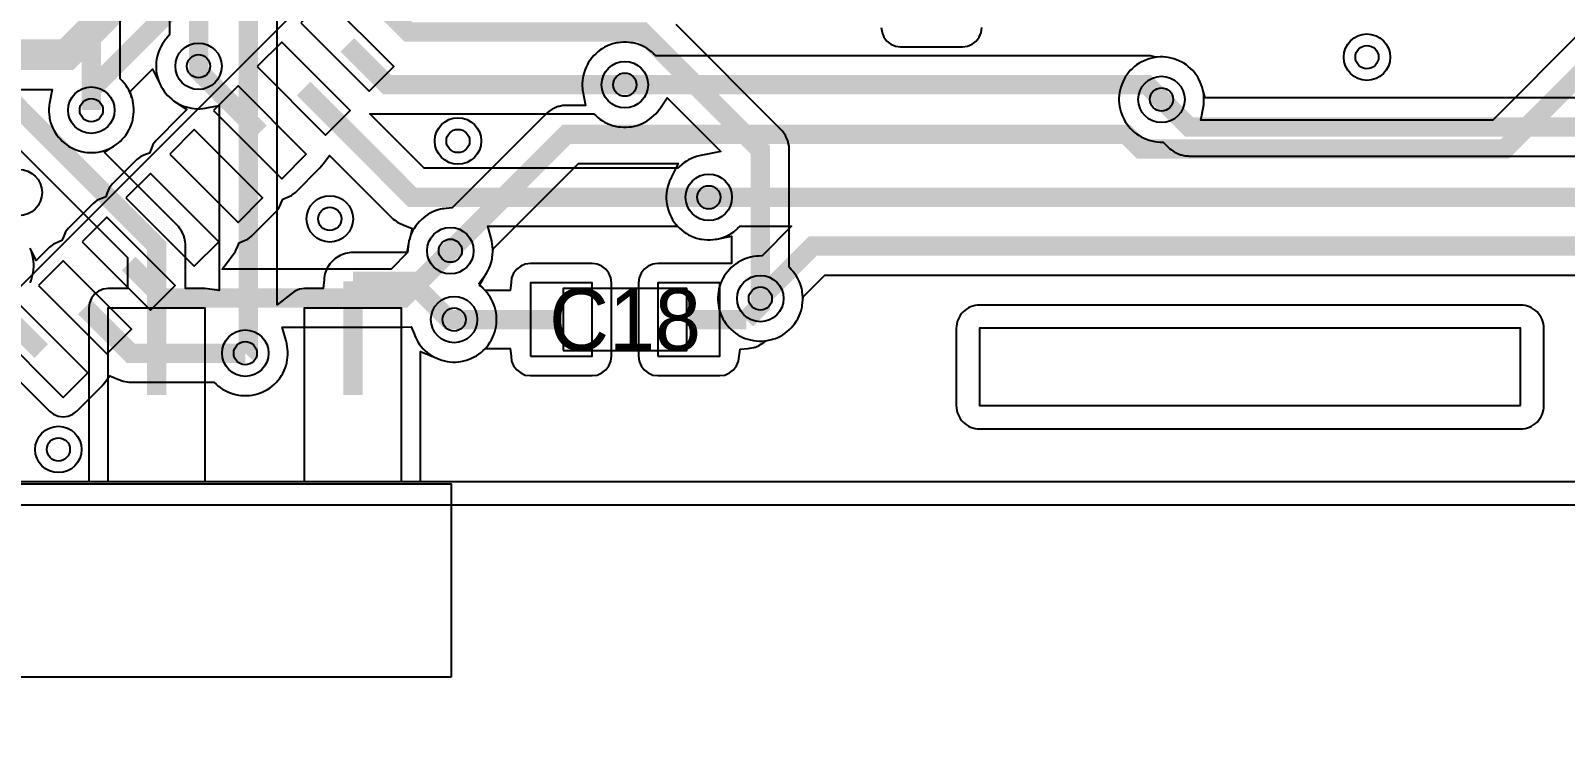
# Model space of a CAD drawing. Header units: millimetres. Extents: x -74 to 74, y -33 to 26.
# Drawn here: x 0.91 to 20.76, y -33 to -23.87 of the extents above; entities that cross this region are included whole.
import ezdxf
from ezdxf.enums import TextEntityAlignment as Align

# ---------------------------------------------------------------- set-up
doc = ezdxf.new("R2010")
doc.units = ezdxf.units.MM
for name, color, linetype in [('COBRE_BAIXO', 7, 'Continuous'), ('COBRE_CIMA', 7, 'Continuous'), ('CONTORNO', 7, 'Continuous'), ('CORPOS_BAIXO', 7, 'Continuous'), ('CORPOS_CIMA', 7, 'Continuous'), ('FUROS', 7, 'Continuous'), ('PADS_BAIXO', 7, 'Continuous'), ('PADS_CIMA', 7, 'Continuous'), ('PLANO_GND_BAIXO', 7, 'Continuous'), ('PLANO_GND_CIMA', 7, 'Continuous'), ('REFS_CIMA', 7, 'Continuous'), ('VIAS', 7, 'Continuous')]:
    doc.layers.add(name, color=color, linetype=linetype)

msp = doc.modelspace()

# ---------------------------------------------------------------- linework, layer by layer
at = {"layer": 'COBRE_BAIXO', "const_width": 0.25}
for points in [[(3.083, -24.326), (3.083, -20.33), (8.271, -15.142), (8.271, -14.531)], [(3.688, -28.035), (3.725, -27.998), (3.725, -22.635), (11.681, -14.679)], [(9.683, -26.02), (22.071, -26.02), (30.156, -17.935), (30.156, -16.215)], [(1.696, -24.893), (1.696, -21.483), (1.278, -21.065)], [(2.54, -28.575), (2.54, -26.645), (0.452, -24.557), (0.452, -21.929)], [(6.34, -26.71), (7.844, -25.206), (15.082, -25.206), (15.273, -25.397), (19.978, -25.397), (21.524, -23.851)], [(8.597, -24.564), (15.348, -24.564), (15.539, -24.755)], [(33.2, -26.651), (11.028, -26.651), (10.35, -27.329)], [(5.08, -27.108), (5.83, -27.108), (6.322, -27.6), (6.389, -27.6)], [(5.08, -28.575), (5.08, -27.108)]]:
    msp.add_lwpolyline(points, dxfattribs=at)
at = {"layer": 'COBRE_CIMA'}
for points, const_width in [([(3.65, -22.179), (2.867, -22.962), (2.592, -22.962), (1.378, -24.176), (0.134, -24.176), (-0.638, -24.948)], 0.4), ([(10.35, -27.329), (10.35, -25.408), (8.825, -23.883), (5.799, -23.883), (4.942, -23.026), (3.579, -23.026), (3.101, -23.504), (2.817, -23.504), (1.696, -24.625), (1.696, -24.893)], 0.25), ([(5.008, -24.048), (5.524, -24.564), (8.597, -24.564)], 0.25), ([(3.876, -25.179), (3.083, -24.386), (3.083, -24.326)], 0.25), ([(4.442, -24.614), (5.848, -26.02), (9.683, -26.02)], 0.25), ([(15.539, -24.755), (15.895, -25.111), (27.758, -25.111)], 0.25), ([(2.179, -26.876), (2.625, -27.322), (5.728, -27.322), (6.34, -26.71)], 0.25), ([(1.048, -28.008), (0.402, -27.362), (0.402, -26.902)], 0.25), ([(1.614, -27.442), (2.207, -28.035), (3.688, -28.035)], 0.25), ([(10.167, -27.6), (10.35, -27.417), (10.35, -27.329)], 0.25), ([(7.033, -27.6), (6.389, -27.6)], 0.25), ([(7.775, -27.6), (7.033, -27.6)], 0.25), ([(9.425, -27.6), (10.167, -27.6)], 0.25)]:
    msp.add_lwpolyline(points, dxfattribs=dict(at, const_width=const_width))
at = {"layer": 'CONTORNO'}
msp.add_lwpolyline([(44.766, -4.734), (40.234, -9.266), (40.135, -9.387), (40.061, -9.525), (40.015, -9.675), (40, -9.831), (40, -28.4), (40, -31), (40, -32), (39.985, -32.174), (39.94, -32.342), (39.866, -32.5), (39.766, -32.643), (39.643, -32.766), (39.5, -32.866), (39.342, -32.94), (39.174, -32.985), (39, -33), (24, -33), (21, -30), (20.251, -30), (20.25, -30), (0, -30), (-20.25, -30)], dxfattribs=at)
at = {"layer": 'CORPOS_BAIXO'}
msp.add_lwpolyline([(6.35, -32.225), (-6.35, -32.225), (-6.35, -29.725), (6.35, -29.725)], close=True, dxfattribs=at)
at = {"layer": 'CORPOS_CIMA'}
for points in [[(-4.95, -23), (0, -27.95), (4.95, -23), (0, -18.05)], [(7.8, -28), (9.4, -28), (9.4, -27.2), (7.8, -27.2)]]:
    msp.add_lwpolyline(points, close=True, dxfattribs=at)
at = {"layer": 'FUROS'}
msp.add_lwpolyline([(20.185, -28.713), (20.185, -27.713), (13.185, -27.713), (13.185, -28.713)], close=True, dxfattribs=at)
at = {"layer": 'PADS_BAIXO'}
for points in [[(3.165, -29.7), (1.915, -29.7), (1.915, -27.45), (3.165, -27.45)], [(5.705, -29.7), (4.455, -29.7), (4.455, -27.45), (5.705, -27.45)]]:
    msp.add_lwpolyline(points, close=True, dxfattribs=at)
at = {"layer": 'PADS_CIMA'}
for points in [[(4.407, -23.765), (5.291, -24.649), (5.609, -24.331), (4.725, -23.447)], [(3.841, -24.331), (4.725, -25.215), (5.043, -24.896), (4.159, -24.013)], [(3.275, -24.896), (4.159, -25.78), (4.477, -25.462), (3.594, -24.578)], [(2.71, -25.462), (3.594, -26.346), (3.912, -26.028), (3.028, -25.144)], [(2.144, -26.028), (3.028, -26.912), (3.346, -26.594), (2.462, -25.71)], [(1.578, -26.594), (2.462, -27.477), (2.78, -27.159), (1.896, -26.275)], [(1.013, -27.159), (1.896, -28.043), (2.215, -27.725), (1.331, -26.841)], [(7.375, -28.075), (8.175, -28.075), (8.175, -27.125), (7.375, -27.125)], [(9.025, -28.075), (9.825, -28.075), (9.825, -27.125), (9.025, -27.125)], [(0.447, -27.725), (1.331, -28.609), (1.649, -28.291), (0.765, -27.407)]]:
    msp.add_lwpolyline(points, close=True, dxfattribs=at)
at = {"layer": 'PLANO_GND_BAIXO'}
for points in [[(2.708, -20.407), (2.708, -23.92), (2.683, -23.949), (2.663, -23.972), (2.657, -23.978), (2.657, -23.979), (2.637, -24.005), (2.615, -24.037), (2.599, -24.065), (2.582, -24.101), (2.569, -24.131), (2.557, -24.168), (2.548, -24.2), (2.548, -24.2), (2.544, -24.219), (2.54, -24.238), (2.54, -24.238), (2.536, -24.27), (2.536, -24.27), (2.534, -24.31), (2.534, -24.342), (2.536, -24.381), (2.536, -24.382), (2.54, -24.414), (2.54, -24.414), (2.544, -24.433), (2.548, -24.452), (2.548, -24.452), (2.557, -24.484), (2.569, -24.521), (2.582, -24.551), (2.599, -24.587), (2.615, -24.615), (2.637, -24.648), (2.657, -24.674), (2.683, -24.703), (2.706, -24.726), (2.736, -24.752), (2.761, -24.772), (2.794, -24.794), (2.822, -24.81), (2.858, -24.827), (2.888, -24.84), (2.925, -24.852), (2.957, -24.861), (2.957, -24.861), (2.976, -24.865), (2.995, -24.869), (2.995, -24.869), (3.027, -24.873), (3.027, -24.873), (3.067, -24.875), (3.099, -24.875), (3.139, -24.873), (3.139, -24.873), (3.17, -24.869), (3.17, -24.869), (3.171, -24.869), (3.209, -24.861), (3.211, -24.86), (3.35, -24.833), (3.35, -25.572), (3.35, -27.224), (3.23, -27.209), (3.23, -27.209), (3.165, -27.2), (3.165, -27.2), (2.915, -27.2), (2.915, -26.645), (2.915, -26.645), (2.914, -26.633), (2.914, -26.62), (2.914, -26.62), (2.911, -26.596), (2.911, -26.596), (2.902, -26.548), (2.902, -26.548), (2.898, -26.535), (2.895, -26.525), (2.895, -26.525), (2.876, -26.479), (2.864, -26.458), (2.837, -26.417), (2.837, -26.417), (2.822, -26.398), (2.805, -26.38), (1.867, -25.442), (2.017, -25.339), (2.018, -25.339), (2.043, -25.319), (2.073, -25.293), (2.096, -25.27), (2.122, -25.241), (2.142, -25.215), (2.164, -25.182), (2.18, -25.154), (2.197, -25.118), (2.21, -25.088), (2.223, -25.051), (2.231, -25.019), (2.231, -25.019), (2.235, -25), (2.239, -24.981), (2.239, -24.981), (2.243, -24.949), (2.243, -24.948), (2.245, -24.909), (2.245, -24.877), (2.243, -24.837), (2.243, -24.837), (2.239, -24.805), (2.239, -24.805), (2.235, -24.786), (2.231, -24.767), (2.231, -24.767), (2.223, -24.735), (2.21, -24.698), (2.197, -24.668), (2.18, -24.632), (2.164, -24.604), (2.142, -24.572), (2.122, -24.546), (2.122, -24.545), (2.116, -24.539), (2.096, -24.516), (2.071, -24.487), (2.071, -21.483)], [(20.972, -23.873), (19.823, -25.022), (16.047, -25.022), (16.081, -24.844), (16.081, -24.843), (16.082, -24.843), (16.085, -24.82), (16.086, -24.811), (16.086, -24.811), (16.088, -24.771), (16.088, -24.739), (16.086, -24.7), (16.086, -24.699), (16.082, -24.667), (16.082, -24.667), (16.078, -24.648), (16.074, -24.629), (16.074, -24.629), (16.066, -24.597), (16.053, -24.56), (16.04, -24.53), (16.023, -24.494), (16.007, -24.466), (15.985, -24.433), (15.965, -24.407), (15.939, -24.378), (15.916, -24.355), (15.886, -24.329), (15.861, -24.309), (15.828, -24.287), (15.8, -24.271), (15.764, -24.254), (15.734, -24.241), (15.697, -24.229), (15.665, -24.22), (15.665, -24.22), (15.646, -24.216), (15.627, -24.212), (15.627, -24.212), (15.595, -24.208), (15.595, -24.208), (15.555, -24.206), (15.523, -24.206), (15.523, -24.206), (15.483, -24.208), (15.483, -24.208), (15.468, -24.209), (15.468, -24.209), (15.445, -24.202), (15.445, -24.202), (15.445, -24.202), (15.397, -24.193), (15.397, -24.193), (15.373, -24.19), (15.373, -24.19), (15.36, -24.19), (15.348, -24.189), (15.348, -24.189), (9.003, -24.189), (8.974, -24.164), (8.951, -24.144), (8.945, -24.138), (8.944, -24.138), (8.918, -24.118), (8.886, -24.096), (8.858, -24.08), (8.822, -24.063), (8.792, -24.05), (8.755, -24.038), (8.723, -24.029), (8.723, -24.029), (8.704, -24.025), (8.685, -24.021), (8.685, -24.021), (8.653, -24.017), (8.652, -24.017), (8.613, -24.015), (8.581, -24.015), (8.541, -24.017), (8.541, -24.017), (8.509, -24.021), (8.509, -24.021), (8.49, -24.025), (8.471, -24.029), (8.471, -24.029), (8.439, -24.038), (8.402, -24.05), (8.372, -24.063), (8.336, -24.08), (8.308, -24.096), (8.275, -24.118), (8.249, -24.138), (8.22, -24.164), (8.197, -24.187), (8.171, -24.216), (8.151, -24.242), (8.129, -24.275), (8.113, -24.303), (8.096, -24.339), (8.083, -24.369), (8.07, -24.406), (8.062, -24.438), (8.062, -24.438), (8.058, -24.457), (8.054, -24.476), (8.054, -24.476), (8.05, -24.508), (8.05, -24.509), (8.047, -24.548), (8.047, -24.58), (8.05, -24.619), (8.05, -24.62), (8.051, -24.629), (8.054, -24.652), (8.055, -24.652), (8.055, -24.653), (8.089, -24.831), (7.844, -24.831), (7.844, -24.831), (7.832, -24.832), (7.819, -24.832), (7.819, -24.832), (7.795, -24.835), (7.795, -24.835), (7.747, -24.844), (7.747, -24.844), (7.734, -24.848), (7.724, -24.851), (7.724, -24.851), (7.678, -24.87), (7.657, -24.882), (7.616, -24.909), (7.616, -24.909), (7.597, -24.924), (7.579, -24.941), (7.579, -24.941), (6.362, -26.158), (6.325, -26.16), (6.324, -26.16), (6.285, -26.163), (6.257, -26.167), (6.252, -26.167), (6.252, -26.167), (6.233, -26.171), (6.214, -26.175), (6.214, -26.175), (6.182, -26.183), (6.145, -26.196), (6.115, -26.209), (6.079, -26.226), (6.051, -26.242), (6.019, -26.264), (5.992, -26.284), (5.963, -26.31), (5.94, -26.333), (5.914, -26.363), (5.894, -26.389), (5.872, -26.421), (5.856, -26.449), (5.839, -26.485), (5.826, -26.515), (5.814, -26.552), (5.805, -26.584), (5.805, -26.584), (5.797, -26.622), (5.797, -26.622), (5.776, -26.733), (5.08, -26.733), (5.08, -26.733), (5.068, -26.734), (5.056, -26.734), (5.055, -26.734), (5.031, -26.737), (5.031, -26.737), (4.983, -26.746), (4.983, -26.746), (4.97, -26.75), (4.96, -26.753), (4.96, -26.753), (4.914, -26.772), (4.893, -26.784), (4.852, -26.811), (4.852, -26.811), (4.848, -26.814), (4.833, -26.826), (4.833, -26.826), (4.798, -26.861), (4.798, -26.861), (4.786, -26.877), (4.783, -26.88), (4.783, -26.88), (4.756, -26.921), (4.744, -26.942), (4.725, -26.988), (4.725, -26.988), (4.722, -26.998), (4.718, -27.011), (4.718, -27.011), (4.709, -27.059), (4.709, -27.059), (4.708, -27.065), (4.706, -27.084), (4.706, -27.086), (4.696, -27.2), (4.455, -27.2), (4.39, -27.209), (4.33, -27.233), (4.278, -27.273), (4.277, -27.274), (4.1, -27.411), (4.1, -27.411), (4.1, -22.79)], [(0.575, -25.21), (2.165, -26.8), (2.165, -27.2), (1.915, -27.2), (1.85, -27.209), (1.79, -27.233), (1.738, -27.273), (1.698, -27.325), (1.673, -27.385), (1.665, -27.45), (1.665, -29.7), (0.875, -29.7)], [(21, -29.7), (5.955, -29.7), (5.955, -28.015), (6.164, -28.101), (6.164, -28.101), (6.194, -28.114), (6.231, -28.127), (6.263, -28.135), (6.263, -28.135), (6.282, -28.139), (6.301, -28.143), (6.301, -28.143), (6.333, -28.147), (6.333, -28.147), (6.373, -28.149), (6.405, -28.149), (6.444, -28.147), (6.445, -28.147), (6.477, -28.143), (6.477, -28.143), (6.496, -28.139), (6.515, -28.135), (6.515, -28.135), (6.547, -28.127), (6.584, -28.114), (6.614, -28.101), (6.65, -28.084), (6.678, -28.068), (6.71, -28.046), (6.737, -28.026), (6.766, -28), (6.789, -27.977), (6.815, -27.948), (6.835, -27.922), (6.857, -27.889), (6.873, -27.861), (6.89, -27.825), (6.903, -27.795), (6.915, -27.758), (6.924, -27.726), (6.924, -27.726), (6.928, -27.707), (6.932, -27.688), (6.932, -27.688), (6.936, -27.656), (6.936, -27.655), (6.939, -27.616), (6.939, -27.584), (6.936, -27.544), (6.936, -27.544), (6.932, -27.512), (6.932, -27.512), (6.928, -27.493), (6.924, -27.474), (6.924, -27.474), (6.915, -27.442), (6.903, -27.405), (6.89, -27.375), (6.873, -27.339), (6.857, -27.311), (6.835, -27.279), (6.815, -27.253), (6.789, -27.223), (6.789, -27.223), (6.71, -27.133), (6.786, -27.032), (6.786, -27.032), (6.808, -26.999), (6.824, -26.971), (6.841, -26.935), (6.854, -26.905), (6.867, -26.868), (6.875, -26.836), (6.875, -26.836), (6.879, -26.817), (6.883, -26.798), (6.883, -26.798), (6.883, -26.793), (6.887, -26.765), (6.889, -26.726), (6.889, -26.725), (6.892, -26.688), (7.999, -25.581), (9.288, -25.581), (9.2, -25.757), (9.199, -25.759), (9.182, -25.795), (9.181, -25.796), (9.169, -25.825), (9.156, -25.862), (9.148, -25.894), (9.148, -25.894), (9.144, -25.913), (9.14, -25.932), (9.14, -25.932), (9.136, -25.964), (9.136, -25.965), (9.133, -26.004), (9.133, -26.036), (9.136, -26.076), (9.136, -26.076), (9.14, -26.108), (9.14, -26.108), (9.144, -26.127), (9.148, -26.146), (9.148, -26.146), (9.156, -26.178), (9.169, -26.215), (9.182, -26.245), (9.199, -26.281), (9.215, -26.309), (9.237, -26.341), (9.257, -26.367), (9.283, -26.397), (9.306, -26.42), (9.335, -26.446), (9.361, -26.466), (9.394, -26.488), (9.422, -26.504), (9.458, -26.521), (9.488, -26.534), (9.525, -26.547), (9.557, -26.555), (9.557, -26.555), (9.576, -26.559), (9.595, -26.563), (9.595, -26.563), (9.627, -26.567), (9.627, -26.567), (9.667, -26.57), (9.699, -26.57), (9.739, -26.567), (9.739, -26.567), (9.771, -26.563), (9.771, -26.563), (9.79, -26.559), (9.809, -26.555), (9.809, -26.555), (9.841, -26.547), (9.878, -26.534), (9.908, -26.521), (9.944, -26.504), (9.972, -26.488), (10.005, -26.466), (10.03, -26.446), (10.031, -26.446), (10.037, -26.44), (10.06, -26.42), (10.089, -26.395), (10.754, -26.395), (10.372, -26.777), (10.372, -26.777), (10.335, -26.779), (10.334, -26.779), (10.294, -26.782), (10.267, -26.786), (10.262, -26.786), (10.262, -26.786), (10.243, -26.79), (10.224, -26.794), (10.224, -26.794), (10.192, -26.802), (10.155, -26.815), (10.125, -26.828), (10.089, -26.845), (10.061, -26.861), (10.028, -26.883), (10.002, -26.903), (9.973, -26.929), (9.95, -26.952), (9.924, -26.982), (9.904, -27.008), (9.882, -27.04), (9.866, -27.068), (9.849, -27.104), (9.836, -27.134), (9.823, -27.171), (9.815, -27.203), (9.815, -27.203), (9.811, -27.222), (9.807, -27.241), (9.807, -27.241), (9.803, -27.273), (9.803, -27.273), (9.8, -27.313), (9.8, -27.345), (9.803, -27.384), (9.803, -27.385), (9.807, -27.417), (9.807, -27.417), (9.811, -27.436), (9.815, -27.455), (9.815, -27.455), (9.823, -27.487), (9.836, -27.524), (9.849, -27.554), (9.866, -27.59), (9.882, -27.618), (9.904, -27.651), (9.924, -27.677), (9.95, -27.706), (9.973, -27.729), (10.002, -27.755), (10.028, -27.775), (10.061, -27.797), (10.089, -27.813), (10.125, -27.83), (10.155, -27.843), (10.192, -27.855), (10.224, -27.864), (10.224, -27.864), (10.243, -27.868), (10.262, -27.872), (10.262, -27.872), (10.294, -27.876), (10.294, -27.876), (10.334, -27.878), (10.366, -27.878), (10.405, -27.876), (10.406, -27.876), (10.438, -27.872), (10.438, -27.872), (10.457, -27.868), (10.476, -27.864), (10.476, -27.864), (10.508, -27.855), (10.545, -27.843), (10.575, -27.83), (10.611, -27.813), (10.639, -27.797), (10.671, -27.775), (10.697, -27.755), (10.727, -27.729), (10.75, -27.706), (10.776, -27.677), (10.796, -27.651), (10.818, -27.618), (10.834, -27.59), (10.851, -27.554), (10.864, -27.524), (10.877, -27.487), (10.885, -27.455), (10.885, -27.455), (10.889, -27.436), (10.893, -27.417), (10.893, -27.417), (10.893, -27.412), (10.897, -27.384), (10.899, -27.345), (10.899, -27.344), (10.902, -27.307), (10.902, -27.307), (11.183, -27.026), (32.825, -27.026)], [(0.903, -27.127), (0.916, -27.097), (0.928, -27.06), (0.937, -27.028), (0.937, -27.028), (0.941, -27.009), (0.945, -26.99), (0.945, -26.99), (0.949, -26.958), (0.949, -26.957), (0.952, -26.918), (0.952, -26.886), (0.949, -26.846), (0.949, -26.846), (0.945, -26.814), (0.945, -26.814), (0.941, -26.795), (0.937, -26.776), (0.937, -26.776), (0.928, -26.744), (0.916, -26.707), (0.903, -26.677)]]:
    msp.add_lwpolyline(points, dxfattribs=at)
msp.add_lwpolyline([(20.479, -27.655), (20.479, -27.654), (20.472, -27.626), (20.472, -27.626), (20.462, -27.598), (20.45, -27.572), (20.434, -27.546), (20.434, -27.546), (20.417, -27.523), (20.397, -27.501), (20.375, -27.481), (20.352, -27.464), (20.352, -27.464), (20.326, -27.448), (20.3, -27.436), (20.272, -27.426), (20.272, -27.426), (20.244, -27.419), (20.243, -27.419), (20.214, -27.414), (20.185, -27.413), (20.185, -27.413), (13.185, -27.413), (13.185, -27.413), (13.156, -27.414), (13.127, -27.419), (13.127, -27.419), (13.098, -27.426), (13.098, -27.426), (13.07, -27.436), (13.044, -27.448), (13.018, -27.464), (13.018, -27.464), (12.995, -27.481), (12.973, -27.501), (12.953, -27.523), (12.936, -27.546), (12.936, -27.546), (12.92, -27.572), (12.908, -27.598), (12.898, -27.626), (12.898, -27.626), (12.891, -27.654), (12.891, -27.655), (12.886, -27.684), (12.885, -27.713), (12.885, -27.713), (12.885, -28.713), (12.885, -28.713), (12.886, -28.742), (12.891, -28.771), (12.891, -28.771), (12.898, -28.8), (12.898, -28.8), (12.908, -28.828), (12.92, -28.854), (12.936, -28.88), (12.936, -28.88), (12.953, -28.903), (12.973, -28.925), (12.995, -28.945), (13.018, -28.962), (13.018, -28.962), (13.044, -28.978), (13.07, -28.99), (13.098, -29), (13.098, -29), (13.127, -29.007), (13.127, -29.007), (13.156, -29.012), (13.185, -29.013), (13.185, -29.013), (20.185, -29.013), (20.185, -29.013), (20.214, -29.012), (20.243, -29.007), (20.244, -29.007), (20.272, -29), (20.272, -29), (20.3, -28.99), (20.326, -28.978), (20.352, -28.962), (20.352, -28.962), (20.375, -28.945), (20.397, -28.925), (20.417, -28.903), (20.434, -28.88), (20.434, -28.88), (20.45, -28.854), (20.462, -28.828), (20.472, -28.8), (20.472, -28.8), (20.479, -28.771), (20.479, -28.771), (20.484, -28.742), (20.485, -28.713), (20.485, -28.713), (20.485, -27.713), (20.485, -27.713), (20.484, -27.684), (20.479, -27.655)], close=True, dxfattribs=at)
at = {"layer": 'PLANO_GND_CIMA'}
for points in [[(0.27, -27.902), (1.154, -28.785), (1.154, -28.785), (1.206, -28.825), (1.266, -28.85), (1.331, -28.859), (1.395, -28.85), (1.456, -28.825), (1.508, -28.785), (1.508, -28.785), (1.826, -28.467), (1.865, -28.416), (1.934, -28.327), (2.041, -28.371), (2.041, -28.371), (2.087, -28.39), (2.087, -28.39), (2.097, -28.393), (2.11, -28.397), (2.11, -28.397), (2.158, -28.406), (2.158, -28.406), (2.182, -28.409), (2.183, -28.409), (2.195, -28.409), (2.207, -28.41), (2.207, -28.41), (3.282, -28.41), (3.311, -28.435), (3.334, -28.455), (3.34, -28.461), (3.341, -28.461), (3.366, -28.481), (3.399, -28.503), (3.427, -28.519), (3.463, -28.536), (3.493, -28.549), (3.53, -28.561), (3.562, -28.57), (3.562, -28.57), (3.581, -28.574), (3.6, -28.578), (3.6, -28.578), (3.632, -28.582), (3.632, -28.582), (3.672, -28.584), (3.704, -28.584), (3.744, -28.582), (3.744, -28.582), (3.776, -28.578), (3.776, -28.578), (3.795, -28.574), (3.814, -28.57), (3.814, -28.57), (3.846, -28.561), (3.883, -28.549), (3.913, -28.536), (3.949, -28.519), (3.977, -28.503), (4.01, -28.481), (4.035, -28.461), (4.065, -28.435), (4.088, -28.412), (4.114, -28.383), (4.134, -28.357), (4.156, -28.324), (4.172, -28.296), (4.189, -28.26), (4.202, -28.23), (4.215, -28.193), (4.223, -28.161), (4.223, -28.161), (4.227, -28.142), (4.231, -28.123), (4.231, -28.123), (4.235, -28.091), (4.235, -28.09), (4.237, -28.051), (4.237, -28.019), (4.235, -27.98), (4.235, -27.979), (4.231, -27.947), (4.231, -27.947), (4.223, -27.909), (4.215, -27.877), (4.166, -27.697), (5.728, -27.697), (5.728, -27.697), (5.833, -27.693), (5.875, -27.795), (5.875, -27.795), (5.878, -27.801), (5.888, -27.825), (5.888, -27.826), (5.905, -27.861), (5.921, -27.889), (5.943, -27.922), (5.963, -27.948), (5.989, -27.977), (6.012, -28), (6.042, -28.026), (6.067, -28.046), (6.1, -28.068), (6.128, -28.084), (6.164, -28.101), (6.194, -28.114), (6.231, -28.127), (6.263, -28.135), (6.263, -28.135), (6.282, -28.139), (6.301, -28.143), (6.301, -28.143), (6.333, -28.147), (6.333, -28.147), (6.373, -28.149), (6.405, -28.149), (6.444, -28.147), (6.445, -28.147), (6.477, -28.143), (6.477, -28.143), (6.496, -28.139), (6.515, -28.135), (6.515, -28.135), (6.547, -28.127), (6.584, -28.114), (6.614, -28.101), (6.65, -28.084), (6.678, -28.068), (6.71, -28.046), (6.737, -28.026), (6.737, -28.026), (6.743, -28.02), (6.766, -28), (6.795, -27.975), (7.033, -27.975), (7.112, -27.975), (7.125, -28.075), (7.133, -28.14), (7.159, -28.2), (7.198, -28.252), (7.25, -28.291), (7.31, -28.317), (7.375, -28.325), (8.175, -28.325), (8.24, -28.317), (8.3, -28.291), (8.352, -28.252), (8.392, -28.2), (8.416, -28.14), (8.425, -28.075), (8.425, -27.125), (8.416, -27.06), (8.392, -27), (8.352, -26.948), (8.3, -26.909), (8.24, -26.884), (8.175, -26.875), (7.375, -26.875), (7.31, -26.884), (7.25, -26.909), (7.198, -26.948), (7.159, -27), (7.133, -27.06), (7.125, -27.125), (7.112, -27.225), (7.033, -27.225), (6.791, -27.225), (6.789, -27.223), (6.766, -27.2), (6.737, -27.174), (6.716, -27.158), (6.808, -26.999), (6.824, -26.971), (6.841, -26.935), (6.854, -26.905), (6.867, -26.868), (6.875, -26.836), (6.875, -26.836), (6.879, -26.817), (6.883, -26.798), (6.883, -26.798), (6.887, -26.766), (6.887, -26.765), (6.889, -26.726), (6.889, -26.694), (6.887, -26.654), (6.887, -26.654), (6.883, -26.622), (6.883, -26.622), (6.875, -26.585), (6.875, -26.584), (6.875, -26.583), (6.826, -26.395), (9.277, -26.395), (9.306, -26.42), (9.329, -26.44), (9.335, -26.446), (9.335, -26.446), (9.361, -26.466), (9.394, -26.488), (9.422, -26.504), (9.458, -26.521), (9.488, -26.534), (9.525, -26.547), (9.557, -26.555), (9.557, -26.555), (9.576, -26.559), (9.595, -26.563), (9.595, -26.563), (9.627, -26.567), (9.627, -26.567), (9.667, -26.57), (9.699, -26.57), (9.739, -26.567), (9.739, -26.567), (9.771, -26.563), (9.809, -26.555), (9.81, -26.555), (9.975, -26.522), (9.975, -26.875), (9.825, -26.875), (9.025, -26.875), (8.96, -26.884), (8.9, -26.909), (8.848, -26.948), (8.809, -27), (8.784, -27.06), (8.775, -27.125), (8.775, -28.075), (8.784, -28.14), (8.809, -28.2), (8.848, -28.252), (8.9, -28.291), (8.96, -28.317), (9.025, -28.325), (9.825, -28.325), (9.89, -28.317), (9.95, -28.291), (10.002, -28.252), (10.041, -28.2), (10.066, -28.14), (10.075, -28.075), (10.075, -28.074), (10.087, -27.984), (10.19, -27.974), (10.191, -27.974), (10.21, -27.972), (10.216, -27.971), (10.216, -27.971), (10.264, -27.962), (10.264, -27.962), (10.277, -27.958), (10.287, -27.955), (10.287, -27.955), (10.333, -27.936), (10.354, -27.924), (10.395, -27.897), (10.414, -27.882), (10.416, -27.88), (10.422, -27.875), (10.437, -27.872), (10.438, -27.872), (10.476, -27.864), (10.508, -27.855), (10.545, -27.843), (10.575, -27.83), (10.611, -27.813), (10.639, -27.797), (10.671, -27.775), (10.697, -27.755), (10.727, -27.729), (10.75, -27.706), (10.776, -27.677), (10.796, -27.651), (10.818, -27.618), (10.834, -27.59), (10.851, -27.554), (10.864, -27.524), (10.877, -27.487), (10.885, -27.455), (10.885, -27.455), (10.889, -27.436), (10.893, -27.417), (10.893, -27.417), (10.897, -27.385), (10.897, -27.384), (10.899, -27.345), (10.899, -27.313), (10.897, -27.273), (10.897, -27.273), (10.893, -27.241), (10.893, -27.241), (10.889, -27.222), (10.885, -27.203), (10.885, -27.203), (10.877, -27.171), (10.864, -27.134), (10.851, -27.104), (10.834, -27.068), (10.818, -27.04), (10.796, -27.008), (10.776, -26.982), (10.776, -26.981), (10.77, -26.975), (10.75, -26.952), (10.725, -26.923), (10.725, -25.408), (10.725, -25.408), (10.724, -25.396), (10.724, -25.384), (10.724, -25.383), (10.721, -25.359), (10.721, -25.359), (10.712, -25.311), (10.712, -25.311), (10.708, -25.298), (10.705, -25.288), (10.705, -25.288), (10.686, -25.242), (10.674, -25.221), (10.647, -25.18), (10.647, -25.18), (10.632, -25.161), (10.615, -25.143), (10.615, -25.143), (9.26, -23.788)], [(11.915, -23.825), (11.924, -23.89), (11.948, -23.95), (11.988, -24.002), (12.04, -24.041), (12.1, -24.067), (12.165, -24.075), (12.965, -24.075), (13.03, -24.067), (13.09, -24.041), (13.142, -24.002), (13.181, -23.95), (13.207, -23.89), (13.215, -23.825)], [(27.352, -24.736), (16.103, -24.736), (16.074, -24.629), (16.066, -24.597), (16.053, -24.56), (16.04, -24.53), (16.023, -24.494), (16.007, -24.466), (15.985, -24.433), (15.965, -24.407), (15.939, -24.378), (15.916, -24.355), (15.886, -24.329), (15.861, -24.309), (15.828, -24.287), (15.8, -24.271), (15.764, -24.254), (15.734, -24.241), (15.697, -24.229), (15.665, -24.22), (15.665, -24.22), (15.646, -24.216), (15.627, -24.212), (15.627, -24.212), (15.595, -24.208), (15.595, -24.208), (15.555, -24.206), (15.523, -24.206), (15.483, -24.208), (15.483, -24.208), (15.451, -24.212), (15.451, -24.212), (15.432, -24.216), (15.413, -24.22), (15.413, -24.22), (15.381, -24.229), (15.344, -24.241), (15.314, -24.254), (15.278, -24.271), (15.25, -24.287), (15.217, -24.309), (15.191, -24.329), (15.162, -24.355), (15.139, -24.378), (15.113, -24.407), (15.093, -24.433), (15.071, -24.466), (15.055, -24.494), (15.038, -24.53), (15.025, -24.56), (15.012, -24.597), (15.004, -24.629), (15.004, -24.629), (15, -24.648), (14.996, -24.667), (14.996, -24.667), (14.992, -24.699), (14.992, -24.7), (14.989, -24.739), (14.989, -24.771), (14.992, -24.811), (14.992, -24.811), (14.996, -24.843), (14.996, -24.843), (15, -24.862), (15.004, -24.881), (15.004, -24.881), (15.012, -24.913), (15.025, -24.95), (15.038, -24.98), (15.055, -25.016), (15.071, -25.044), (15.093, -25.076), (15.113, -25.102), (15.139, -25.132), (15.162, -25.155), (15.191, -25.181), (15.217, -25.201), (15.25, -25.223), (15.278, -25.239), (15.314, -25.256), (15.344, -25.269), (15.381, -25.282), (15.413, -25.29), (15.413, -25.29), (15.432, -25.294), (15.451, -25.298), (15.451, -25.298), (15.456, -25.298), (15.483, -25.302), (15.523, -25.305), (15.524, -25.305), (15.561, -25.307), (15.63, -25.376), (15.63, -25.376), (15.63, -25.376), (15.648, -25.393), (15.667, -25.408), (15.667, -25.408), (15.708, -25.435), (15.729, -25.447), (15.775, -25.466), (15.775, -25.466), (15.785, -25.469), (15.798, -25.473), (15.798, -25.473), (15.846, -25.482), (15.846, -25.482), (15.87, -25.485), (15.87, -25.485), (15.883, -25.485), (15.895, -25.486), (15.895, -25.486), (27.352, -25.486)], [(0.32, -24.626), (1.188, -24.626), (1.153, -24.804), (1.153, -24.805), (1.153, -24.805), (1.15, -24.828), (1.149, -24.837), (1.149, -24.837), (1.147, -24.877), (1.147, -24.909), (1.149, -24.948), (1.149, -24.949), (1.153, -24.981), (1.153, -24.981), (1.157, -25), (1.161, -25.019), (1.161, -25.019), (1.169, -25.051), (1.182, -25.088), (1.195, -25.118), (1.212, -25.154), (1.228, -25.182), (1.25, -25.215), (1.27, -25.241), (1.296, -25.27), (1.319, -25.293), (1.349, -25.319), (1.375, -25.339), (1.407, -25.361), (1.435, -25.377), (1.471, -25.394), (1.501, -25.407), (1.538, -25.419), (1.57, -25.428), (1.57, -25.428), (1.589, -25.432), (1.608, -25.436), (1.608, -25.436), (1.64, -25.44), (1.641, -25.44), (1.68, -25.442), (1.712, -25.442), (1.752, -25.44), (1.752, -25.44), (1.784, -25.436), (1.784, -25.436), (1.803, -25.432), (1.822, -25.428), (1.822, -25.428), (1.854, -25.419), (1.891, -25.407), (1.921, -25.394), (1.957, -25.377), (1.985, -25.361), (2.018, -25.339), (2.043, -25.319), (2.073, -25.293), (2.096, -25.27), (2.122, -25.241), (2.142, -25.215), (2.164, -25.182), (2.18, -25.154), (2.197, -25.118), (2.21, -25.088), (2.223, -25.051), (2.231, -25.019), (2.231, -25.019), (2.235, -25), (2.239, -24.981), (2.239, -24.981), (2.243, -24.949), (2.243, -24.948), (2.245, -24.909), (2.245, -24.877), (2.243, -24.837), (2.243, -24.837), (2.239, -24.805), (2.239, -24.805), (2.235, -24.786), (2.231, -24.767), (2.231, -24.767), (2.223, -24.735), (2.222, -24.735), (2.2, -24.651), (2.293, -24.558), (2.488, -24.363), (2.599, -24.587), (2.599, -24.587), (2.615, -24.615), (2.637, -24.648), (2.657, -24.674), (2.683, -24.703), (2.706, -24.726), (2.736, -24.752), (2.761, -24.772), (2.794, -24.794), (2.794, -24.794), (2.932, -24.886), (2.851, -24.967), (2.533, -25.285), (2.493, -25.337), (2.468, -25.397), (2.468, -25.398), (2.448, -25.448), (2.398, -25.468), (2.397, -25.468), (2.337, -25.493), (2.285, -25.533), (1.967, -25.851), (1.927, -25.903), (1.903, -25.963), (1.882, -26.013), (1.832, -26.034), (1.772, -26.059), (1.72, -26.099), (1.401, -26.417), (1.362, -26.468), (1.337, -26.529), (1.337, -26.529), (1.316, -26.579), (1.266, -26.599), (1.266, -26.599), (1.206, -26.625), (1.154, -26.664), (0.982, -26.836), (0.904, -26.677)], [(21, -29.7), (-1.615, -29.7)]]:
    msp.add_lwpolyline(points, dxfattribs=at)
for points in [[(5.524, -24.939), (8.191, -24.939), (8.22, -24.964), (8.243, -24.984), (8.249, -24.99), (8.249, -24.99), (8.275, -25.01), (8.308, -25.032), (8.336, -25.048), (8.372, -25.065), (8.402, -25.078), (8.439, -25.09), (8.471, -25.099), (8.471, -25.099), (8.49, -25.103), (8.509, -25.107), (8.509, -25.107), (8.541, -25.111), (8.541, -25.111), (8.581, -25.113), (8.613, -25.113), (8.652, -25.111), (8.653, -25.111), (8.685, -25.107), (8.685, -25.107), (8.704, -25.103), (8.723, -25.099), (8.723, -25.099), (8.755, -25.09), (8.792, -25.078), (8.822, -25.065), (8.858, -25.048), (8.886, -25.032), (8.918, -25.01), (8.944, -24.99), (8.974, -24.964), (8.997, -24.941), (9.023, -24.912), (9.043, -24.886), (9.043, -24.886), (9.065, -24.853), (9.065, -24.852), (9.145, -24.733), (9.84, -25.429), (9.557, -25.485), (9.525, -25.494), (9.488, -25.506), (9.458, -25.519), (9.422, -25.536), (9.394, -25.552), (9.361, -25.574), (9.335, -25.594), (9.335, -25.594), (9.329, -25.6), (9.306, -25.62), (9.277, -25.645), (6.003, -25.645), (5.297, -24.939), (5.524, -24.939)], [(3.56, -26.721), (3.562, -26.719), (3.562, -26.718), (3.587, -26.658), (3.587, -26.658), (3.608, -26.608), (3.658, -26.587), (3.658, -26.587), (3.719, -26.562), (3.77, -26.523), (4.088, -26.205), (4.128, -26.153), (4.128, -26.153), (4.145, -26.112), (4.153, -26.093), (4.174, -26.043), (4.284, -25.997), (4.284, -25.997), (4.296, -25.988), (4.336, -25.957), (4.336, -25.957), (4.654, -25.639), (4.654, -25.639), (4.694, -25.587), (4.694, -25.587), (4.777, -25.479), (5.175, -25.878), (5.583, -26.285), (5.583, -26.285), (5.601, -26.302), (5.62, -26.317), (5.62, -26.317), (5.661, -26.344), (5.682, -26.356), (5.728, -26.375), (5.848, -26.424), (5.814, -26.552), (5.814, -26.552), (5.811, -26.563), (5.805, -26.584), (5.805, -26.584), (5.797, -26.622), (5.797, -26.622), (5.797, -26.627), (5.793, -26.654), (5.79, -26.694), (5.79, -26.695), (5.788, -26.732), (5.573, -26.947), (3.389, -26.947), (3.56, -26.721)], [(20.479, -27.655), (20.479, -27.654), (20.472, -27.626), (20.472, -27.626), (20.462, -27.598), (20.45, -27.572), (20.434, -27.546), (20.434, -27.546), (20.417, -27.523), (20.397, -27.501), (20.375, -27.481), (20.352, -27.464), (20.352, -27.464), (20.326, -27.448), (20.3, -27.436), (20.272, -27.426), (20.272, -27.426), (20.244, -27.419), (20.243, -27.419), (20.214, -27.414), (20.185, -27.413), (20.185, -27.413), (13.185, -27.413), (13.185, -27.413), (13.156, -27.414), (13.127, -27.419), (13.127, -27.419), (13.098, -27.426), (13.098, -27.426), (13.07, -27.436), (13.044, -27.448), (13.018, -27.464), (13.018, -27.464), (12.995, -27.481), (12.973, -27.501), (12.953, -27.523), (12.936, -27.546), (12.936, -27.546), (12.92, -27.572), (12.908, -27.598), (12.898, -27.626), (12.898, -27.626), (12.891, -27.654), (12.891, -27.655), (12.886, -27.684), (12.885, -27.713), (12.885, -27.713), (12.885, -28.713), (12.885, -28.713), (12.886, -28.742), (12.891, -28.771), (12.891, -28.771), (12.898, -28.8), (12.898, -28.8), (12.908, -28.828), (12.92, -28.854), (12.936, -28.88), (12.936, -28.88), (12.953, -28.903), (12.973, -28.925), (12.995, -28.945), (13.018, -28.962), (13.018, -28.962), (13.044, -28.978), (13.07, -28.99), (13.098, -29), (13.098, -29), (13.127, -29.007), (13.127, -29.007), (13.156, -29.012), (13.185, -29.013), (13.185, -29.013), (20.185, -29.013), (20.185, -29.013), (20.214, -29.012), (20.243, -29.007), (20.244, -29.007), (20.272, -29), (20.272, -29), (20.3, -28.99), (20.326, -28.978), (20.352, -28.962), (20.352, -28.962), (20.375, -28.945), (20.397, -28.925), (20.417, -28.903), (20.434, -28.88), (20.434, -28.88), (20.45, -28.854), (20.462, -28.828), (20.472, -28.8), (20.472, -28.8), (20.479, -28.771), (20.479, -28.771), (20.484, -28.742), (20.485, -28.713), (20.485, -28.713), (20.485, -27.713), (20.485, -27.713), (20.484, -27.684), (20.479, -27.655)]]:
    msp.add_lwpolyline(points, close=True, dxfattribs=at)
at = {"layer": 'VIAS'}
for centre, radius in [((18.197, -24.208), 0.3), ((3.083, -24.326), 0.3), ((3.083, -24.326), 0.15), ((18.197, -24.208), 0.15), ((8.597, -24.564), 0.3), ((8.597, -24.564), 0.15), ((1.696, -24.893), 0.3), ((15.539, -24.755), 0.3), ((15.539, -24.755), 0.15), ((1.696, -24.893), 0.15), ((6.439, -25.292), 0.3), ((6.439, -25.292), 0.15), ((0.759, -25.959), 0.3), ((9.683, -26.02), 0.3), ((4.781, -26.299), 0.3), ((9.683, -26.02), 0.15), ((4.781, -26.299), 0.15), ((6.34, -26.71), 0.3), ((6.34, -26.71), 0.15), ((10.35, -27.329), 0.3), ((10.35, -27.329), 0.15), ((6.389, -27.6), 0.3), ((6.389, -27.6), 0.15), ((3.688, -28.035), 0.3), ((3.688, -28.035), 0.15), ((1.27, -29.279), 0.3), ((1.27, -29.279), 0.15)]:
    msp.add_circle(centre, radius, dxfattribs=at)

# ---------------------------------------------------------------- texts
at = {"layer": 'REFS_CIMA'}
msp.add_text('C18', height=0.8, dxfattribs=at).set_placement((8.6, -27.6), align=Align.MIDDLE_CENTER)

doc.saveas('drawing.dxf')
